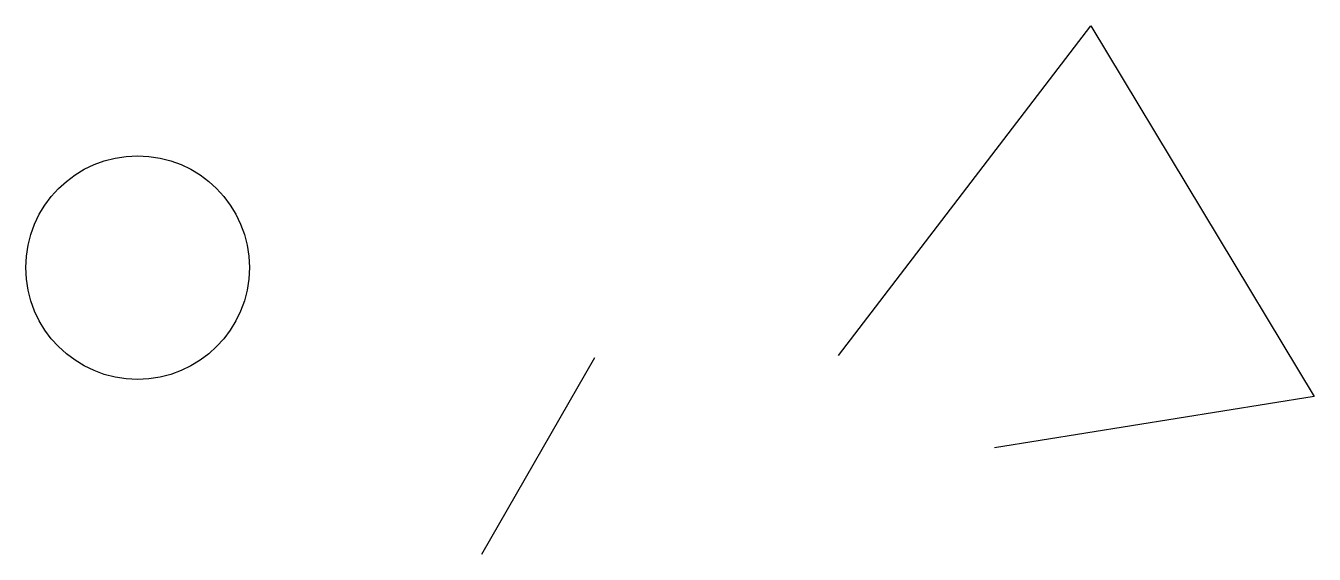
# Model space of a CAD drawing. Header units: millimetres. Extents: x 1244152 to 1244645, y 407560 to 407762.
import ezdxf

# ---------------------------------------------------------------- set-up
doc = ezdxf.new("R2010")
doc.units = ezdxf.units.MM

msp = doc.modelspace()

# ---------------------------------------------------------------- linework, layer by layer
msp.add_line((1244326.41, 407559.98), (1244369.51, 407635.17))
msp.add_lwpolyline([(1244462.76, 407635.95), (1244559.15, 407762.04), (1244644.56, 407620.29), (1244522.32, 407600.71)])
msp.add_circle((1244194.74, 407669.58), 42.74)

doc.saveas('drawing.dxf')
